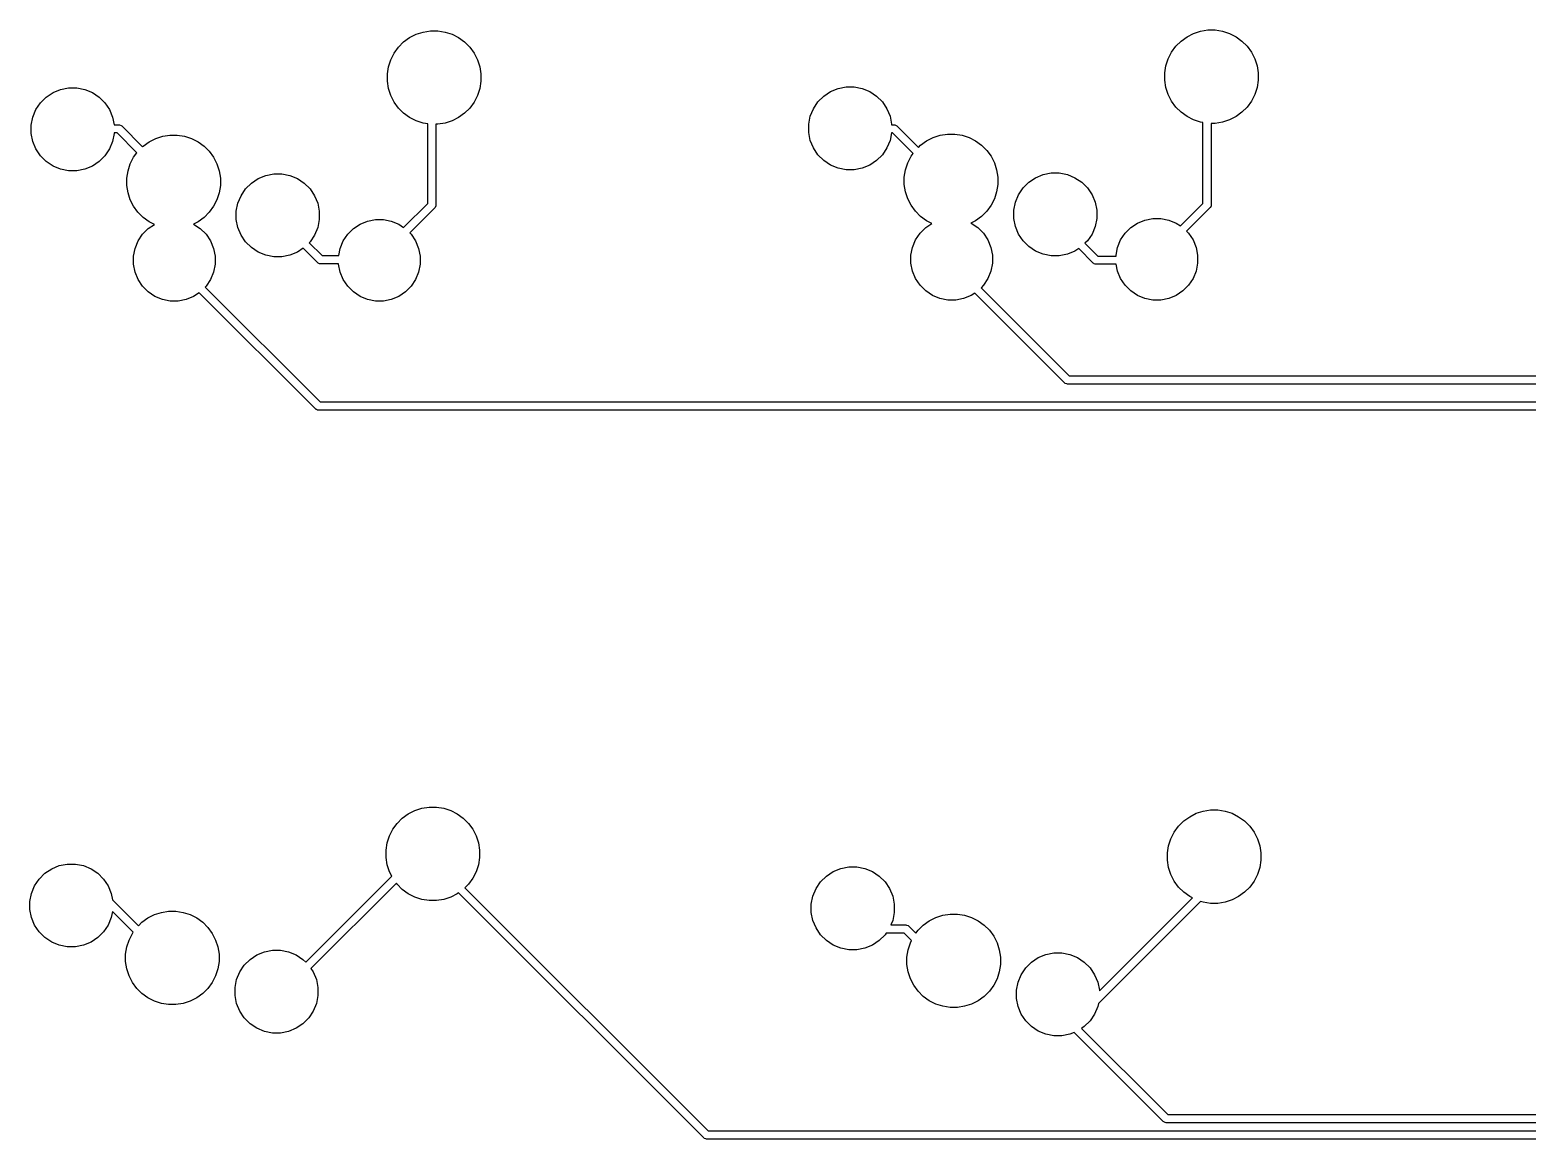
# Model space of a CAD drawing. Header units: millimetres. Extents: x 69 to 174, y -160 to -92.
# Drawn here: x 74.08 to 110.58, y -159.77 to -132.72 of the extents above; entities that cross this region are included whole.
import ezdxf

# ---------------------------------------------------------------- set-up
doc = ezdxf.new("R2010")
doc.units = ezdxf.units.MM
doc.layers.add('Front', color=13, linetype='CONTINUOUS', true_color=0xc83434)

msp = doc.modelspace()

# ---------------------------------------------------------------- linework, layer by layer
at = {"layer": 'Front', "linetype": 'CONTINUOUS'}
for p, q in [((83.338484, -132.905732), (83.498293, -132.824306)), ((83.498293, -132.824306), (83.668872, -132.768881)), ((83.668872, -132.768881), (83.846021, -132.740823)), ((83.846021, -132.740823), (84.025379, -132.740823)), ((84.025379, -132.740823), (84.202528, -132.768881)), ((84.202528, -132.768881), (84.373107, -132.824306)), ((84.373107, -132.824306), (84.532916, -132.905732)), ((102.292384, -132.882132), (102.452193, -132.800706)), ((102.452193, -132.800706), (102.622772, -132.745281)), ((102.622772, -132.745281), (102.799921, -132.717223)), ((102.799921, -132.717223), (102.979279, -132.717223)), ((102.979279, -132.717223), (103.156428, -132.745281)), ((103.156428, -132.745281), (103.327007, -132.800706)), ((103.327007, -132.800706), (103.486816, -132.882132)), ((82.961132, -133.283084), (83.066556, -133.137981)), ((83.066556, -133.137981), (83.193381, -133.011156)), ((83.193381, -133.011156), (83.338484, -132.905732)), ((84.532916, -132.905732), (84.678019, -133.011156)), ((84.678019, -133.011156), (84.804844, -133.137981)), ((84.804844, -133.137981), (84.910268, -133.283084)), ((101.915032, -133.259484), (102.020456, -133.114381)), ((102.020456, -133.114381), (102.147281, -132.987556)), ((102.147281, -132.987556), (102.292384, -132.882132)), ((103.486816, -132.882132), (103.631919, -132.987556)), ((103.631919, -132.987556), (103.758744, -133.114381)), ((103.758744, -133.114381), (103.864168, -133.259484)), ((82.824281, -133.613472), (82.879706, -133.442893)), ((82.879706, -133.442893), (82.961132, -133.283084)), ((84.910268, -133.283084), (84.991694, -133.442893)), ((84.991694, -133.442893), (85.047119, -133.613472)), ((101.778181, -133.589872), (101.833606, -133.419293)), ((101.833606, -133.419293), (101.915032, -133.259484)), ((103.864168, -133.259484), (103.945594, -133.419293)), ((103.945594, -133.419293), (104.001019, -133.589872)), ((82.796223, -133.790621), (82.824281, -133.613472)), ((82.796223, -133.969979), (82.796223, -133.790621)), ((85.047119, -133.613472), (85.075177, -133.790621)), ((85.075177, -133.790621), (85.075177, -133.969979)), ((101.750123, -133.767021), (101.778181, -133.589872)), ((101.750123, -133.946379), (101.750123, -133.767021)), ((101.778181, -134.123528), (101.750123, -133.946379)), ((104.001019, -133.589872), (104.029077, -133.767021)), ((104.029077, -133.946379), (104.001019, -134.123528)), ((104.029077, -133.767021), (104.029077, -133.946379)), ((74.481156, -134.354921), (74.646761, -134.244268)), ((74.646761, -134.244268), (74.830771, -134.168049)), ((74.830771, -134.168049), (75.026115, -134.129192)), ((75.026115, -134.129192), (75.225285, -134.129192)), ((75.225285, -134.129192), (75.420629, -134.168049)), ((75.420629, -134.168049), (75.604639, -134.244268)), ((75.604639, -134.244268), (75.770244, -134.354921)), ((82.824281, -134.147128), (82.796223, -133.969979)), ((82.879706, -134.317707), (82.824281, -134.147128)), ((85.047119, -134.147128), (84.991694, -134.317707)), ((85.075177, -133.969979), (85.047119, -134.147128)), ((93.435056, -134.331321), (93.600661, -134.220668)), ((93.600661, -134.220668), (93.784671, -134.144449)), ((93.784671, -134.144449), (93.980015, -134.105592)), ((93.980015, -134.105592), (94.179185, -134.105592)), ((94.179185, -134.105592), (94.374529, -134.144449)), ((94.374529, -134.144449), (94.558539, -134.220668)), ((94.558539, -134.220668), (94.724144, -134.331321)), ((101.833606, -134.294107), (101.778181, -134.123528)), ((101.915032, -134.453916), (101.833606, -134.294107)), ((103.945594, -134.294107), (103.864168, -134.453916)), ((104.001019, -134.123528), (103.945594, -134.294107)), ((74.153449, -134.845371), (74.229668, -134.661361)), ((74.229668, -134.661361), (74.340321, -134.495756)), ((74.340321, -134.495756), (74.481156, -134.354921)), ((75.770244, -134.354921), (75.911079, -134.495756)), ((75.911079, -134.495756), (76.021732, -134.661361)), ((76.021732, -134.661361), (76.097951, -134.845371)), ((82.961132, -134.477516), (82.879706, -134.317707)), ((83.066556, -134.622619), (82.961132, -134.477516)), ((83.193381, -134.749444), (83.066556, -134.622619)), ((84.804844, -134.622619), (84.678019, -134.749444)), ((84.910268, -134.477516), (84.804844, -134.622619)), ((84.991694, -134.317707), (84.910268, -134.477516)), ((93.107349, -134.821771), (93.183568, -134.637761)), ((93.183568, -134.637761), (93.294221, -134.472156)), ((93.294221, -134.472156), (93.435056, -134.331321)), ((94.724144, -134.331321), (94.864979, -134.472156)), ((94.864979, -134.472156), (94.975632, -134.637761)), ((94.975632, -134.637761), (95.051851, -134.821771)), ((102.020456, -134.599019), (101.915032, -134.453916)), ((102.147281, -134.725844), (102.020456, -134.599019)), ((103.758744, -134.599019), (103.631919, -134.725844)), ((103.864168, -134.453916), (103.758744, -134.599019)), ((74.114592, -135.040715), (74.153449, -134.845371)), ((74.114592, -135.239885), (74.114592, -135.040715)), ((76.097951, -134.845371), (76.134337, -135.028291)), ((76.134337, -135.028291), (76.249492, -135.028291)), ((76.249492, -135.028291), (76.269001, -135.030212)), ((76.269001, -135.030212), (76.305049, -135.045144)), ((76.305049, -135.045144), (76.320203, -135.05758)), ((83.338484, -134.854868), (83.193381, -134.749444)), ((83.498293, -134.936294), (83.338484, -134.854868)), ((83.668872, -134.991719), (83.498293, -134.936294)), ((83.779492, -135.009239), (83.668872, -134.991719)), ((83.779492, -136.947669), (83.779492, -135.009239)), ((84.025379, -135.019777), (83.979492, -135.019777)), ((83.979492, -135.019777), (83.979492, -136.989091)), ((84.202528, -134.991719), (84.025379, -135.019777)), ((84.373107, -134.936294), (84.202528, -134.991719)), ((84.532916, -134.854868), (84.373107, -134.936294)), ((84.678019, -134.749444), (84.532916, -134.854868)), ((93.068492, -135.017115), (93.107349, -134.821771)), ((93.068492, -135.216285), (93.068492, -135.017115)), ((95.051851, -134.821771), (95.090708, -135.017115)), ((95.090708, -135.017115), (95.090708, -135.028291)), ((95.090708, -135.028291), (95.149492, -135.028291)), ((95.149492, -135.028291), (95.169001, -135.030212)), ((95.169001, -135.030212), (95.205049, -135.045144)), ((95.205049, -135.045144), (95.220203, -135.05758)), ((102.292384, -134.831268), (102.147281, -134.725844)), ((102.452193, -134.912694), (102.292384, -134.831268)), ((102.622772, -134.968119), (102.452193, -134.912694)), ((102.679492, -134.977102), (102.622772, -134.968119)), ((102.679492, -136.947669), (102.679492, -134.977102)), ((102.979279, -134.996177), (102.879492, -134.996177)), ((102.879492, -134.996177), (102.879492, -136.989091)), ((103.156428, -134.968119), (102.979279, -134.996177)), ((103.327007, -134.912694), (103.156428, -134.968119)), ((103.486816, -134.831268), (103.327007, -134.912694)), ((103.631919, -134.725844), (103.486816, -134.831268)), ((74.153449, -135.435229), (74.114592, -135.239885)), ((76.136808, -135.239885), (76.097951, -135.435229)), ((76.20807, -135.228291), (76.136808, -135.228291)), ((76.136808, -135.228291), (76.136808, -135.239885)), ((76.691814, -135.712034), (76.20807, -135.228291)), ((76.320203, -135.05758), (76.828579, -135.565957)), ((76.988484, -135.445732), (77.148293, -135.364306)), ((77.148293, -135.364306), (77.318872, -135.308881)), ((77.318872, -135.308881), (77.496021, -135.280823)), ((77.496021, -135.280823), (77.675379, -135.280823)), ((77.675379, -135.280823), (77.852528, -135.308881)), ((77.852528, -135.308881), (78.023107, -135.364306)), ((78.023107, -135.364306), (78.182916, -135.445732)), ((93.107349, -135.411629), (93.068492, -135.216285)), ((93.183568, -135.595639), (93.107349, -135.411629)), ((95.051851, -135.411629), (94.975632, -135.595639)), ((95.08832, -135.228291), (95.051851, -135.411629)), ((95.10807, -135.228291), (95.08832, -135.228291)), ((95.613101, -135.733322), (95.10807, -135.228291)), ((95.220203, -135.05758), (95.743729, -135.581107)), ((95.942384, -135.422132), (96.102193, -135.340706)), ((96.102193, -135.340706), (96.272772, -135.285281)), ((96.272772, -135.285281), (96.449921, -135.257223)), ((96.449921, -135.257223), (96.629279, -135.257223)), ((96.629279, -135.257223), (96.806428, -135.285281)), ((96.806428, -135.285281), (96.977007, -135.340706)), ((96.977007, -135.340706), (97.136816, -135.422132)), ((74.229668, -135.619239), (74.153449, -135.435229)), ((74.340321, -135.784844), (74.229668, -135.619239)), ((76.021732, -135.619239), (75.911079, -135.784844)), ((76.097951, -135.435229), (76.021732, -135.619239)), ((76.611132, -135.823084), (76.691814, -135.712034)), ((76.828579, -135.565957), (76.843381, -135.551156)), ((76.843381, -135.551156), (76.988484, -135.445732)), ((78.182916, -135.445732), (78.328019, -135.551156)), ((78.328019, -135.551156), (78.454844, -135.677981)), ((78.454844, -135.677981), (78.560268, -135.823084)), ((93.294221, -135.761244), (93.183568, -135.595639)), ((93.435056, -135.902079), (93.294221, -135.761244)), ((94.864979, -135.761244), (94.724144, -135.902079)), ((94.975632, -135.595639), (94.864979, -135.761244)), ((95.565032, -135.799484), (95.613101, -135.733322)), ((95.743729, -135.581107), (95.797281, -135.527556)), ((95.797281, -135.527556), (95.942384, -135.422132)), ((97.136816, -135.422132), (97.281919, -135.527556)), ((97.281919, -135.527556), (97.408744, -135.654381)), ((97.408744, -135.654381), (97.514168, -135.799484)), ((74.481156, -135.925679), (74.340321, -135.784844)), ((74.646761, -136.036332), (74.481156, -135.925679)), ((74.830771, -136.112551), (74.646761, -136.036332)), ((75.026115, -136.151408), (74.830771, -136.112551)), ((75.420629, -136.112551), (75.225285, -136.151408)), ((75.604639, -136.036332), (75.420629, -136.112551)), ((75.770244, -135.925679), (75.604639, -136.036332)), ((75.911079, -135.784844), (75.770244, -135.925679)), ((76.474281, -136.153472), (76.529706, -135.982893)), ((76.529706, -135.982893), (76.611132, -135.823084)), ((78.560268, -135.823084), (78.641694, -135.982893)), ((78.641694, -135.982893), (78.697119, -136.153472)), ((93.600661, -136.012732), (93.435056, -135.902079)), ((93.784671, -136.088951), (93.600661, -136.012732)), ((93.980015, -136.127808), (93.784671, -136.088951)), ((94.179185, -136.127808), (93.980015, -136.127808)), ((94.374529, -136.088951), (94.179185, -136.127808)), ((94.558539, -136.012732), (94.374529, -136.088951)), ((94.724144, -135.902079), (94.558539, -136.012732)), ((95.400123, -136.307021), (95.428181, -136.129872)), ((95.428181, -136.129872), (95.483606, -135.959293)), ((95.483606, -135.959293), (95.565032, -135.799484)), ((97.514168, -135.799484), (97.595594, -135.959293)), ((97.595594, -135.959293), (97.651019, -136.129872)), ((97.651019, -136.129872), (97.679077, -136.307021)), ((75.225285, -136.151408), (75.026115, -136.151408)), ((76.446223, -136.330621), (76.474281, -136.153472)), ((76.446223, -136.509979), (76.446223, -136.330621)), ((78.697119, -136.153472), (78.725177, -136.330621)), ((78.725177, -136.330621), (78.725177, -136.509979)), ((79.340321, -136.595756), (79.481156, -136.454921)), ((79.481156, -136.454921), (79.646761, -136.344268)), ((79.646761, -136.344268), (79.830771, -136.268049)), ((79.830771, -136.268049), (80.026115, -136.229192)), ((80.026115, -136.229192), (80.225285, -136.229192)), ((80.225285, -136.229192), (80.420629, -136.268049)), ((80.420629, -136.268049), (80.604639, -136.344268)), ((80.604639, -136.344268), (80.770244, -136.454921)), ((80.770244, -136.454921), (80.911079, -136.595756)), ((95.400123, -136.486379), (95.400123, -136.307021)), ((95.428181, -136.663528), (95.400123, -136.486379)), ((97.679077, -136.486379), (97.651019, -136.663528)), ((97.679077, -136.307021), (97.679077, -136.486379)), ((98.294221, -136.572156), (98.435056, -136.431321)), ((98.435056, -136.431321), (98.600661, -136.320668)), ((98.600661, -136.320668), (98.784671, -136.244449)), ((98.784671, -136.244449), (98.980015, -136.205592)), ((98.980015, -136.205592), (99.179185, -136.205592)), ((99.179185, -136.205592), (99.374529, -136.244449)), ((99.374529, -136.244449), (99.558539, -136.320668)), ((99.558539, -136.320668), (99.724144, -136.431321)), ((99.724144, -136.431321), (99.864979, -136.572156)), ((76.474281, -136.687128), (76.446223, -136.509979)), ((76.529706, -136.857707), (76.474281, -136.687128)), ((76.611132, -137.017516), (76.529706, -136.857707)), ((78.641694, -136.857707), (78.560268, -137.017516)), ((78.697119, -136.687128), (78.641694, -136.857707)), ((78.725177, -136.509979), (78.697119, -136.687128)), ((79.153449, -136.945371), (79.229668, -136.761361)), ((79.229668, -136.761361), (79.340321, -136.595756)), ((80.911079, -136.595756), (81.021732, -136.761361)), ((81.021732, -136.761361), (81.097951, -136.945371)), ((95.483606, -136.834107), (95.428181, -136.663528)), ((95.565032, -136.993916), (95.483606, -136.834107)), ((97.595594, -136.834107), (97.514168, -136.993916)), ((97.651019, -136.663528), (97.595594, -136.834107)), ((98.107349, -136.921771), (98.183568, -136.737761)), ((98.183568, -136.737761), (98.294221, -136.572156)), ((99.864979, -136.572156), (99.975632, -136.737761)), ((99.975632, -136.737761), (100.051851, -136.921771)), ((76.716556, -137.162619), (76.611132, -137.017516)), ((76.843381, -137.289444), (76.716556, -137.162619)), ((78.454844, -137.162619), (78.328019, -137.289444)), ((78.560268, -137.017516), (78.454844, -137.162619)), ((79.114592, -137.140715), (79.153449, -136.945371)), ((79.114592, -137.339885), (79.114592, -137.140715)), ((81.097951, -136.945371), (81.136808, -137.140715)), ((81.136808, -137.140715), (81.136808, -137.339885)), ((83.194018, -137.533142), (83.779492, -136.947669)), ((83.950203, -137.059802), (83.342504, -137.667501)), ((83.962639, -137.044648), (83.950203, -137.059802)), ((83.977571, -137.0086), (83.962639, -137.044648)), ((83.979492, -136.989091), (83.977571, -137.0086)), ((95.670456, -137.139019), (95.565032, -136.993916)), ((95.797281, -137.265844), (95.670456, -137.139019)), ((97.408744, -137.139019), (97.281919, -137.265844)), ((97.514168, -136.993916), (97.408744, -137.139019)), ((98.068492, -137.117115), (98.107349, -136.921771)), ((98.068492, -137.316285), (98.068492, -137.117115)), ((100.051851, -136.921771), (100.090708, -137.117115)), ((100.090708, -137.117115), (100.090708, -137.316285)), ((102.129755, -137.497405), (102.679492, -136.947669)), ((102.850203, -137.059802), (102.281254, -137.628751)), ((102.862639, -137.044648), (102.850203, -137.059802)), ((102.877571, -137.0086), (102.862639, -137.044648)), ((102.879492, -136.989091), (102.877571, -137.0086)), ((76.82919, -137.700207), (76.967807, -137.56159)), ((76.988484, -137.394868), (76.843381, -137.289444)), ((76.967807, -137.56159), (77.118318, -137.461021)), ((77.118318, -137.461021), (76.988484, -137.394868)), ((78.182916, -137.394868), (78.071312, -137.451732)), ((78.071312, -137.451732), (78.073597, -137.452679)), ((78.073597, -137.452679), (78.236593, -137.56159)), ((78.328019, -137.289444), (78.182916, -137.394868)), ((78.236593, -137.56159), (78.37521, -137.700207)), ((79.153449, -137.535229), (79.114592, -137.339885)), ((79.229668, -137.719239), (79.153449, -137.535229)), ((81.097951, -137.535229), (81.021732, -137.719239)), ((81.136808, -137.339885), (81.097951, -137.535229)), ((81.82919, -137.700207), (81.967807, -137.56159)), ((81.967807, -137.56159), (82.130803, -137.452679)), ((82.130803, -137.452679), (82.311915, -137.37766)), ((82.311915, -137.37766), (82.504183, -137.339415)), ((82.504183, -137.339415), (82.700217, -137.339415)), ((82.700217, -137.339415), (82.892485, -137.37766)), ((82.892485, -137.37766), (83.073597, -137.452679)), ((83.073597, -137.452679), (83.194018, -137.533142)), ((95.78309, -137.676607), (95.921707, -137.53799)), ((95.942384, -137.371268), (95.797281, -137.265844)), ((95.921707, -137.53799), (96.072218, -137.437421)), ((96.072218, -137.437421), (95.942384, -137.371268)), ((97.136816, -137.371268), (97.025212, -137.428132)), ((97.025212, -137.428132), (97.027497, -137.429079)), ((97.027497, -137.429079), (97.190493, -137.53799)), ((97.281919, -137.265844), (97.136816, -137.371268)), ((97.190493, -137.53799), (97.32911, -137.676607)), ((98.107349, -137.511629), (98.068492, -137.316285)), ((98.183568, -137.695639), (98.107349, -137.511629)), ((100.051851, -137.511629), (99.975632, -137.695639)), ((100.090708, -137.316285), (100.051851, -137.511629)), ((100.78309, -137.676607), (100.921707, -137.53799)), ((100.921707, -137.53799), (101.084703, -137.429079)), ((101.084703, -137.429079), (101.265815, -137.35406)), ((101.265815, -137.35406), (101.458083, -137.315815)), ((101.458083, -137.315815), (101.654117, -137.315815)), ((101.654117, -137.315815), (101.846385, -137.35406)), ((101.846385, -137.35406), (102.027497, -137.429079)), ((102.027497, -137.429079), (102.129755, -137.497405)), ((76.64526, -138.044315), (76.720279, -137.863203)), ((76.720279, -137.863203), (76.82919, -137.700207)), ((78.37521, -137.700207), (78.484121, -137.863203)), ((78.484121, -137.863203), (78.55914, -138.044315)), ((79.340321, -137.884844), (79.229668, -137.719239)), ((79.481156, -138.025679), (79.340321, -137.884844)), ((80.911079, -137.884844), (80.889273, -137.90665)), ((80.889273, -137.90665), (81.205214, -138.222591)), ((81.021732, -137.719239), (80.911079, -137.884844)), ((81.64526, -138.044315), (81.720279, -137.863203)), ((81.720279, -137.863203), (81.82919, -137.700207)), ((83.342504, -137.667501), (83.37521, -137.700207)), ((83.37521, -137.700207), (83.484121, -137.863203)), ((83.484121, -137.863203), (83.55914, -138.044315)), ((95.59916, -138.020715), (95.674179, -137.839603)), ((95.674179, -137.839603), (95.78309, -137.676607)), ((97.32911, -137.676607), (97.438021, -137.839603)), ((97.438021, -137.839603), (97.51304, -138.020715)), ((98.294221, -137.861244), (98.183568, -137.695639)), ((98.435056, -138.002079), (98.294221, -137.861244)), ((99.864979, -137.861244), (99.804423, -137.9218)), ((99.804423, -137.9218), (100.116914, -138.234291)), ((99.975632, -137.695639), (99.864979, -137.861244)), ((100.59916, -138.020715), (100.674179, -137.839603)), ((100.674179, -137.839603), (100.78309, -137.676607)), ((102.281254, -137.628751), (102.32911, -137.676607)), ((102.32911, -137.676607), (102.438021, -137.839603)), ((102.438021, -137.839603), (102.51304, -138.020715)), ((76.607015, -138.236583), (76.64526, -138.044315)), ((76.607015, -138.432617), (76.607015, -138.236583)), ((78.55914, -138.044315), (78.597385, -138.236583)), ((78.597385, -138.236583), (78.597385, -138.432617)), ((79.646761, -138.136332), (79.481156, -138.025679)), ((79.830771, -138.212551), (79.646761, -138.136332)), ((80.026115, -138.251408), (79.830771, -138.212551)), ((80.225285, -138.251408), (80.026115, -138.251408)), ((80.420629, -138.212551), (80.225285, -138.251408)), ((80.604639, -138.136332), (80.420629, -138.212551)), ((80.743396, -138.043617), (80.604639, -138.136332)), ((81.093081, -138.393302), (80.743396, -138.043617)), ((81.205214, -138.222591), (81.609798, -138.222591)), ((81.609798, -138.222591), (81.64526, -138.044315)), ((83.55914, -138.044315), (83.597385, -138.236583)), ((83.597385, -138.236583), (83.597385, -138.432617)), ((95.560915, -138.212983), (95.59916, -138.020715)), ((95.560915, -138.409017), (95.560915, -138.212983)), ((97.51304, -138.020715), (97.551285, -138.212983)), ((97.551285, -138.212983), (97.551285, -138.409017)), ((98.600661, -138.112732), (98.435056, -138.002079)), ((98.784671, -138.188951), (98.600661, -138.112732)), ((98.980015, -138.227808), (98.784671, -138.188951)), ((99.179185, -138.227808), (98.980015, -138.227808)), ((99.374529, -138.188951), (99.179185, -138.227808)), ((99.558539, -138.112732), (99.374529, -138.188951)), ((99.650838, -138.051059), (99.558539, -138.112732)), ((100.004781, -138.405002), (99.650838, -138.051059)), ((100.116914, -138.234291), (100.560915, -138.234291)), ((100.560915, -138.212983), (100.59916, -138.020715)), ((100.560915, -138.234291), (100.560915, -138.212983)), ((102.51304, -138.020715), (102.551285, -138.212983)), ((102.551285, -138.212983), (102.551285, -138.409017)), ((76.64526, -138.624885), (76.607015, -138.432617)), ((76.720279, -138.805997), (76.64526, -138.624885)), ((78.55914, -138.624885), (78.484121, -138.805997)), ((78.597385, -138.432617), (78.55914, -138.624885)), ((81.108235, -138.405738), (81.093081, -138.393302)), ((81.144283, -138.42067), (81.108235, -138.405738)), ((81.163792, -138.422591), (81.144283, -138.42067)), ((81.607015, -138.422591), (81.163792, -138.422591)), ((81.607015, -138.432617), (81.607015, -138.422591)), ((81.64526, -138.624885), (81.607015, -138.432617)), ((81.720279, -138.805997), (81.64526, -138.624885)), ((83.55914, -138.624885), (83.484121, -138.805997)), ((83.597385, -138.432617), (83.55914, -138.624885)), ((95.59916, -138.601285), (95.560915, -138.409017)), ((95.674179, -138.782397), (95.59916, -138.601285)), ((97.51304, -138.601285), (97.438021, -138.782397)), ((97.551285, -138.409017), (97.51304, -138.601285)), ((100.019934, -138.417438), (100.004781, -138.405002)), ((100.030492, -138.421811), (100.019934, -138.417438)), ((100.055983, -138.43237), (100.030492, -138.421811)), ((100.075492, -138.434291), (100.055983, -138.43237)), ((100.565942, -138.434291), (100.075492, -138.434291)), ((100.59916, -138.601285), (100.565942, -138.434291)), ((100.674179, -138.782397), (100.59916, -138.601285)), ((102.51304, -138.601285), (102.438021, -138.782397)), ((102.551285, -138.409017), (102.51304, -138.601285)), ((76.82919, -138.968993), (76.720279, -138.805997)), ((76.967807, -139.10761), (76.82919, -138.968993)), ((78.37521, -138.968993), (78.354513, -138.98969)), ((78.354513, -138.98969), (81.154823, -141.79)), ((78.484121, -138.805997), (78.37521, -138.968993)), ((81.82919, -138.968993), (81.720279, -138.805997)), ((81.967807, -139.10761), (81.82919, -138.968993)), ((83.37521, -138.968993), (83.236593, -139.10761)), ((83.484121, -138.805997), (83.37521, -138.968993)), ((95.78309, -138.945393), (95.674179, -138.782397)), ((95.921707, -139.08401), (95.78309, -138.945393)), ((97.32911, -138.945393), (97.269662, -139.00484)), ((97.269662, -139.00484), (99.419822, -141.155)), ((97.438021, -138.782397), (97.32911, -138.945393)), ((100.78309, -138.945393), (100.674179, -138.782397)), ((100.921707, -139.08401), (100.78309, -138.945393)), ((102.32911, -138.945393), (102.190493, -139.08401)), ((102.438021, -138.782397), (102.32911, -138.945393)), ((77.130803, -139.216521), (76.967807, -139.10761)), ((77.311915, -139.29154), (77.130803, -139.216521)), ((77.504183, -139.329785), (77.311915, -139.29154)), ((77.700217, -139.329785), (77.504183, -139.329785)), ((77.892485, -139.29154), (77.700217, -139.329785)), ((78.073597, -139.216521), (77.892485, -139.29154)), ((78.208416, -139.126437), (78.073597, -139.216521)), ((81.04269, -141.960711), (78.208416, -139.126437)), ((82.130803, -139.216521), (81.967807, -139.10761)), ((82.311915, -139.29154), (82.130803, -139.216521)), ((82.504183, -139.329785), (82.311915, -139.29154)), ((82.700217, -139.329785), (82.504183, -139.329785)), ((82.892485, -139.29154), (82.700217, -139.329785)), ((83.073597, -139.216521), (82.892485, -139.29154)), ((83.236593, -139.10761), (83.073597, -139.216521)), ((96.084703, -139.192921), (95.921707, -139.08401)), ((96.265815, -139.26794), (96.084703, -139.192921)), ((96.458083, -139.306185), (96.265815, -139.26794)), ((96.654117, -139.306185), (96.458083, -139.306185)), ((96.846385, -139.26794), (96.654117, -139.306185)), ((97.027497, -139.192921), (96.846385, -139.26794)), ((97.115858, -139.133879), (97.027497, -139.192921)), ((99.307691, -141.325711), (97.115858, -139.133879)), ((101.084703, -139.192921), (100.921707, -139.08401)), ((101.265815, -139.26794), (101.084703, -139.192921)), ((101.458083, -139.306185), (101.265815, -139.26794)), ((101.654117, -139.306185), (101.458083, -139.306185)), ((101.846385, -139.26794), (101.654117, -139.306185)), ((102.027497, -139.192921), (101.846385, -139.26794)), ((102.190493, -139.08401), (102.027497, -139.192921)), ((99.419822, -141.155), (139.53, -141.155)), ((99.322844, -141.338148), (99.307691, -141.325711)), ((99.358892, -141.353079), (99.322844, -141.338148)), ((99.378401, -141.355), (99.358892, -141.353079)), ((139.488578, -141.355), (99.378401, -141.355)), ((81.057843, -141.973147), (81.04269, -141.960711)), ((81.068401, -141.97752), (81.057843, -141.973147)), ((81.093892, -141.988079), (81.068401, -141.97752)), ((81.154823, -141.79), (139.53, -141.79)), ((81.113401, -141.99), (81.093892, -141.988079)), ((139.488578, -141.99), (81.113401, -141.99)), ((83.306784, -151.837432), (83.466593, -151.756006)), ((83.466593, -151.756006), (83.637172, -151.700581)), ((83.637172, -151.700581), (83.814321, -151.672523)), ((83.814321, -151.672523), (83.993679, -151.672523)), ((83.993679, -151.672523), (84.170828, -151.700581)), ((84.170828, -151.700581), (84.341407, -151.756006)), ((84.341407, -151.756006), (84.501216, -151.837432)), ((102.356784, -151.906432), (102.516593, -151.825006)), ((102.516593, -151.825006), (102.687172, -151.769581)), ((102.687172, -151.769581), (102.864321, -151.741523)), ((102.864321, -151.741523), (103.043679, -151.741523)), ((103.043679, -151.741523), (103.220828, -151.769581)), ((103.220828, -151.769581), (103.391407, -151.825006)), ((103.391407, -151.825006), (103.551216, -151.906432)), ((82.929432, -152.214784), (83.034856, -152.069681)), ((83.034856, -152.069681), (83.161681, -151.942856)), ((83.161681, -151.942856), (83.306784, -151.837432)), ((84.501216, -151.837432), (84.646319, -151.942856)), ((84.646319, -151.942856), (84.773144, -152.069681)), ((84.773144, -152.069681), (84.878568, -152.214784)), ((101.979432, -152.283784), (102.084856, -152.138681)), ((102.084856, -152.138681), (102.211681, -152.011856)), ((102.211681, -152.011856), (102.356784, -151.906432)), ((103.551216, -151.906432), (103.696319, -152.011856)), ((103.696319, -152.011856), (103.823144, -152.138681)), ((103.823144, -152.138681), (103.928568, -152.283784)), ((82.764523, -152.722321), (82.792581, -152.545172)), ((82.792581, -152.545172), (82.848006, -152.374593)), ((82.848006, -152.374593), (82.929432, -152.214784)), ((84.878568, -152.214784), (84.959994, -152.374593)), ((84.959994, -152.374593), (85.015419, -152.545172)), ((85.015419, -152.545172), (85.043477, -152.722321)), ((101.842581, -152.614172), (101.898006, -152.443593)), ((101.898006, -152.443593), (101.979432, -152.283784)), ((103.928568, -152.283784), (104.009994, -152.443593)), ((104.009994, -152.443593), (104.065419, -152.614172)), ((82.764523, -152.901679), (82.764523, -152.722321)), ((82.792581, -153.078828), (82.764523, -152.901679)), ((85.043477, -152.901679), (85.015419, -153.078828)), ((85.043477, -152.722321), (85.043477, -152.901679)), ((101.814523, -152.791321), (101.842581, -152.614172)), ((101.814523, -152.970679), (101.814523, -152.791321)), ((104.065419, -152.614172), (104.093477, -152.791321)), ((104.093477, -152.791321), (104.093477, -152.970679)), ((74.308621, -153.427456), (74.449456, -153.286621)), ((74.449456, -153.286621), (74.615061, -153.175968)), ((74.615061, -153.175968), (74.799071, -153.099749)), ((74.799071, -153.099749), (74.994415, -153.060892)), ((74.994415, -153.060892), (75.193585, -153.060892)), ((75.193585, -153.060892), (75.388929, -153.099749)), ((75.388929, -153.099749), (75.572939, -153.175968)), ((75.572939, -153.175968), (75.738544, -153.286621)), ((75.738544, -153.286621), (75.879379, -153.427456)), ((82.848006, -153.249407), (82.792581, -153.078828)), ((82.903581, -153.35848), (82.848006, -153.249407)), ((84.959994, -153.249407), (84.878568, -153.409216)), ((85.015419, -153.078828), (84.959994, -153.249407)), ((93.499456, -153.355621), (93.665061, -153.244968)), ((93.665061, -153.244968), (93.849071, -153.168749)), ((93.849071, -153.168749), (94.044415, -153.129892)), ((94.044415, -153.129892), (94.243585, -153.129892)), ((94.243585, -153.129892), (94.438929, -153.168749)), ((94.438929, -153.168749), (94.622939, -153.244968)), ((94.622939, -153.244968), (94.788544, -153.355621)), ((101.842581, -153.147828), (101.814523, -152.970679)), ((101.898006, -153.318407), (101.842581, -153.147828)), ((104.065419, -153.147828), (104.009994, -153.318407)), ((104.093477, -152.970679), (104.065419, -153.147828)), ((74.121749, -153.777071), (74.197968, -153.593061)), ((74.197968, -153.593061), (74.308621, -153.427456)), ((75.879379, -153.427456), (75.990032, -153.593061)), ((75.990032, -153.593061), (76.066251, -153.777071)), ((80.806992, -155.455069), (82.903581, -153.35848)), ((83.016226, -153.528677), (80.934681, -155.610223)), ((83.034856, -153.554319), (83.016226, -153.528677)), ((83.161681, -153.681144), (83.034856, -153.554319)), ((84.773144, -153.554319), (84.689292, -153.63817)), ((84.689292, -153.63817), (90.621122, -159.57)), ((84.878568, -153.409216), (84.773144, -153.554319)), ((93.171749, -153.846071), (93.247968, -153.662061)), ((93.247968, -153.662061), (93.358621, -153.496456)), ((93.358621, -153.496456), (93.499456, -153.355621)), ((94.788544, -153.355621), (94.929379, -153.496456)), ((94.929379, -153.496456), (95.040032, -153.662061)), ((95.040032, -153.662061), (95.116251, -153.846071)), ((101.979432, -153.478216), (101.898006, -153.318407)), ((102.084856, -153.623319), (101.979432, -153.478216)), ((102.211681, -153.750144), (102.084856, -153.623319)), ((103.823144, -153.623319), (103.696319, -153.750144)), ((103.928568, -153.478216), (103.823144, -153.623319)), ((104.009994, -153.318407), (103.928568, -153.478216)), ((74.082892, -153.972415), (74.121749, -153.777071)), ((74.082892, -154.171585), (74.082892, -153.972415)), ((76.066251, -153.777071), (76.098048, -153.936925)), ((76.098048, -153.936925), (76.727829, -154.566707)), ((83.306784, -153.786568), (83.161681, -153.681144)), ((83.466593, -153.867994), (83.306784, -153.786568)), ((83.637172, -153.923419), (83.466593, -153.867994)), ((83.814321, -153.951477), (83.637172, -153.923419)), ((83.993679, -153.951477), (83.814321, -153.951477)), ((84.170828, -153.923419), (83.993679, -153.951477)), ((84.341407, -153.867994), (84.170828, -153.923419)), ((84.501216, -153.786568), (84.341407, -153.867994)), ((84.532278, -153.763999), (84.501216, -153.786568)), ((90.508991, -159.740711), (84.532278, -153.763999)), ((93.132892, -154.041415), (93.171749, -153.846071)), ((95.116251, -153.846071), (95.155108, -154.041415)), ((102.623253, -153.97165), (100.130472, -156.464432)), ((100.155108, -156.156953), (102.422837, -153.889223)), ((102.356784, -153.855568), (102.211681, -153.750144)), ((102.422837, -153.889223), (102.356784, -153.855568)), ((102.687172, -153.992419), (102.623253, -153.97165)), ((102.864321, -154.020477), (102.687172, -153.992419)), ((103.043679, -154.020477), (102.864321, -154.020477)), ((103.220828, -153.992419), (103.043679, -154.020477)), ((103.391407, -153.936994), (103.220828, -153.992419)), ((103.551216, -153.855568), (103.391407, -153.936994)), ((103.696319, -153.750144), (103.551216, -153.855568)), ((74.121749, -154.366929), (74.082892, -154.171585)), ((74.197968, -154.550939), (74.121749, -154.366929)), ((76.066251, -154.366929), (75.990032, -154.550939)), ((76.095942, -154.217663), (76.066251, -154.366929)), ((76.602, -154.723721), (76.095942, -154.217663)), ((76.811681, -154.482856), (76.956784, -154.377432)), ((76.956784, -154.377432), (77.116593, -154.296006)), ((77.116593, -154.296006), (77.287172, -154.240581)), ((77.287172, -154.240581), (77.464321, -154.212523)), ((77.464321, -154.212523), (77.643679, -154.212523)), ((77.643679, -154.212523), (77.820828, -154.240581)), ((77.820828, -154.240581), (77.991407, -154.296006)), ((77.991407, -154.296006), (78.151216, -154.377432)), ((78.151216, -154.377432), (78.296319, -154.482856)), ((93.132892, -154.240585), (93.132892, -154.041415)), ((93.171749, -154.435929), (93.132892, -154.240585)), ((95.155108, -154.240585), (95.116251, -154.435929)), ((95.155108, -154.041415), (95.155108, -154.240585)), ((96.006784, -154.446432), (96.166593, -154.365006)), ((96.166593, -154.365006), (96.337172, -154.309581)), ((96.337172, -154.309581), (96.514321, -154.281523)), ((96.514321, -154.281523), (96.693679, -154.281523)), ((96.693679, -154.281523), (96.870828, -154.309581)), ((96.870828, -154.309581), (97.041407, -154.365006)), ((97.041407, -154.365006), (97.201216, -154.446432)), ((74.308621, -154.716544), (74.197968, -154.550939)), ((74.449456, -154.857379), (74.308621, -154.716544)), ((75.879379, -154.716544), (75.738544, -154.857379)), ((75.990032, -154.550939), (75.879379, -154.716544)), ((76.498006, -154.914593), (76.579432, -154.754784)), ((76.579432, -154.754784), (76.602, -154.723721)), ((76.727829, -154.566707), (76.811681, -154.482856)), ((78.296319, -154.482856), (78.423144, -154.609681)), ((78.423144, -154.609681), (78.528568, -154.754784)), ((78.528568, -154.754784), (78.609994, -154.914593)), ((93.247968, -154.619939), (93.171749, -154.435929)), ((93.358621, -154.785544), (93.247968, -154.619939)), ((94.955206, -154.746891), (94.929379, -154.785544)), ((95.39517, -154.746891), (94.955206, -154.746891)), ((95.116251, -154.435929), (95.070289, -154.546891)), ((95.070289, -154.546891), (95.436592, -154.546891)), ((95.576314, -154.928034), (95.39517, -154.746891)), ((95.436592, -154.546891), (95.456101, -154.548812)), ((95.456101, -154.548812), (95.492149, -154.563744)), ((95.492149, -154.563744), (95.507303, -154.57618)), ((95.507303, -154.57618), (95.682232, -154.75111)), ((95.682232, -154.75111), (95.734856, -154.678681)), ((95.734856, -154.678681), (95.861681, -154.551856)), ((95.861681, -154.551856), (96.006784, -154.446432)), ((97.201216, -154.446432), (97.346319, -154.551856)), ((97.346319, -154.551856), (97.473144, -154.678681)), ((97.473144, -154.678681), (97.578568, -154.823784)), ((74.615061, -154.968032), (74.449456, -154.857379)), ((74.799071, -155.044251), (74.615061, -154.968032)), ((74.994415, -155.083108), (74.799071, -155.044251)), ((75.193585, -155.083108), (74.994415, -155.083108)), ((75.388929, -155.044251), (75.193585, -155.083108)), ((75.572939, -154.968032), (75.388929, -155.044251)), ((75.738544, -154.857379), (75.572939, -154.968032)), ((76.414523, -155.262321), (76.442581, -155.085172)), ((76.442581, -155.085172), (76.498006, -154.914593)), ((78.609994, -154.914593), (78.665419, -155.085172)), ((78.665419, -155.085172), (78.693477, -155.262321)), ((93.499456, -154.926379), (93.358621, -154.785544)), ((93.665061, -155.037032), (93.499456, -154.926379)), ((93.849071, -155.113251), (93.665061, -155.037032)), ((94.044415, -155.152108), (93.849071, -155.113251)), ((94.438929, -155.113251), (94.243585, -155.152108)), ((94.622939, -155.037032), (94.438929, -155.113251)), ((94.788544, -154.926379), (94.622939, -155.037032)), ((94.929379, -154.785544), (94.788544, -154.926379)), ((95.492581, -155.154172), (95.548006, -154.983593)), ((95.548006, -154.983593), (95.576314, -154.928034)), ((97.578568, -154.823784), (97.659994, -154.983593)), ((97.659994, -154.983593), (97.715419, -155.154172)), ((76.414523, -155.441679), (76.414523, -155.262321)), ((76.442581, -155.618828), (76.414523, -155.441679)), ((78.693477, -155.441679), (78.665419, -155.618828)), ((78.693477, -155.262321), (78.693477, -155.441679)), ((79.308621, -155.527456), (79.449456, -155.386621)), ((79.449456, -155.386621), (79.615061, -155.275968)), ((79.615061, -155.275968), (79.799071, -155.199749)), ((79.799071, -155.199749), (79.994415, -155.160892)), ((79.994415, -155.160892), (80.193585, -155.160892)), ((80.193585, -155.160892), (80.388929, -155.199749)), ((80.388929, -155.199749), (80.572939, -155.275968)), ((80.572939, -155.275968), (80.738544, -155.386621)), ((80.738544, -155.386621), (80.806992, -155.455069)), ((94.243585, -155.152108), (94.044415, -155.152108)), ((95.464523, -155.331321), (95.492581, -155.154172)), ((95.464523, -155.510679), (95.464523, -155.331321)), ((97.715419, -155.154172), (97.743477, -155.331321)), ((97.743477, -155.331321), (97.743477, -155.510679)), ((98.358621, -155.596456), (98.499456, -155.455621)), ((98.499456, -155.455621), (98.665061, -155.344968)), ((98.665061, -155.344968), (98.849071, -155.268749)), ((98.849071, -155.268749), (99.044415, -155.229892)), ((99.044415, -155.229892), (99.243585, -155.229892)), ((99.243585, -155.229892), (99.438929, -155.268749)), ((99.438929, -155.268749), (99.622939, -155.344968)), ((99.622939, -155.344968), (99.788544, -155.455621)), ((99.788544, -155.455621), (99.929379, -155.596456)), ((76.498006, -155.789407), (76.442581, -155.618828)), ((76.579432, -155.949216), (76.498006, -155.789407)), ((78.609994, -155.789407), (78.528568, -155.949216)), ((78.665419, -155.618828), (78.609994, -155.789407)), ((79.121749, -155.877071), (79.197968, -155.693061)), ((79.197968, -155.693061), (79.308621, -155.527456)), ((80.934681, -155.610223), (80.990032, -155.693061)), ((80.990032, -155.693061), (81.066251, -155.877071)), ((95.492581, -155.687828), (95.464523, -155.510679)), ((95.548006, -155.858407), (95.492581, -155.687828)), ((97.715419, -155.687828), (97.659994, -155.858407)), ((97.743477, -155.510679), (97.715419, -155.687828)), ((98.171749, -155.946071), (98.247968, -155.762061)), ((98.247968, -155.762061), (98.358621, -155.596456)), ((99.929379, -155.596456), (100.040032, -155.762061)), ((100.040032, -155.762061), (100.116251, -155.946071)), ((76.684856, -156.094319), (76.579432, -155.949216)), ((76.811681, -156.221144), (76.684856, -156.094319)), ((78.423144, -156.094319), (78.296319, -156.221144)), ((78.528568, -155.949216), (78.423144, -156.094319)), ((79.082892, -156.072415), (79.121749, -155.877071)), ((79.082892, -156.271585), (79.082892, -156.072415)), ((81.066251, -155.877071), (81.105108, -156.072415)), ((81.105108, -156.072415), (81.105108, -156.271585)), ((95.629432, -156.018216), (95.548006, -155.858407)), ((95.734856, -156.163319), (95.629432, -156.018216)), ((95.861681, -156.290144), (95.734856, -156.163319)), ((97.473144, -156.163319), (97.346319, -156.290144)), ((97.578568, -156.018216), (97.473144, -156.163319)), ((97.659994, -155.858407), (97.578568, -156.018216)), ((98.132892, -156.141415), (98.171749, -155.946071)), ((98.132892, -156.340585), (98.132892, -156.141415)), ((100.116251, -155.946071), (100.155108, -156.141415)), ((100.155108, -156.141415), (100.155108, -156.156953)), ((76.956784, -156.326568), (76.811681, -156.221144)), ((77.116593, -156.407994), (76.956784, -156.326568)), ((77.287172, -156.463419), (77.116593, -156.407994)), ((77.464321, -156.491477), (77.287172, -156.463419)), ((77.643679, -156.491477), (77.464321, -156.491477)), ((77.820828, -156.463419), (77.643679, -156.491477)), ((77.991407, -156.407994), (77.820828, -156.463419)), ((78.151216, -156.326568), (77.991407, -156.407994)), ((78.296319, -156.221144), (78.151216, -156.326568)), ((79.121749, -156.466929), (79.082892, -156.271585)), ((79.197968, -156.650939), (79.121749, -156.466929)), ((81.066251, -156.466929), (80.990032, -156.650939)), ((81.105108, -156.271585), (81.066251, -156.466929)), ((96.006784, -156.395568), (95.861681, -156.290144)), ((96.166593, -156.476994), (96.006784, -156.395568)), ((96.337172, -156.532419), (96.166593, -156.476994)), ((96.514321, -156.560477), (96.337172, -156.532419)), ((96.693679, -156.560477), (96.514321, -156.560477)), ((96.870828, -156.532419), (96.693679, -156.560477)), ((97.041407, -156.476994), (96.870828, -156.532419)), ((97.201216, -156.395568), (97.041407, -156.476994)), ((97.346319, -156.290144), (97.201216, -156.395568)), ((98.171749, -156.535929), (98.132892, -156.340585)), ((98.247968, -156.719939), (98.171749, -156.535929)), ((100.116251, -156.535929), (100.040032, -156.719939)), ((100.130472, -156.464432), (100.116251, -156.535929)), ((79.308621, -156.816544), (79.197968, -156.650939)), ((79.449456, -156.957379), (79.308621, -156.816544)), ((80.879379, -156.816544), (80.738544, -156.957379)), ((80.990032, -156.650939), (80.879379, -156.816544)), ((98.358621, -156.885544), (98.247968, -156.719939)), ((98.499456, -157.026379), (98.358621, -156.885544)), ((99.929379, -156.885544), (99.788544, -157.026379)), ((100.040032, -156.719939), (99.929379, -156.885544)), ((79.615061, -157.068032), (79.449456, -156.957379)), ((79.799071, -157.144251), (79.615061, -157.068032)), ((79.994415, -157.183108), (79.799071, -157.144251)), ((80.193585, -157.183108), (79.994415, -157.183108)), ((80.388929, -157.144251), (80.193585, -157.183108)), ((80.572939, -157.068032), (80.388929, -157.144251)), ((80.738544, -156.957379), (80.572939, -157.068032)), ((98.665061, -157.137032), (98.499456, -157.026379)), ((98.849071, -157.213251), (98.665061, -157.137032)), ((99.044415, -157.252108), (98.849071, -157.213251)), ((99.243585, -157.252108), (99.044415, -157.252108)), ((99.438929, -157.213251), (99.243585, -157.252108)), ((99.539763, -157.171484), (99.438929, -157.213251)), ((101.607134, -159.238855), (99.539763, -157.171484)), ((99.788544, -157.026379), (99.721978, -157.070856)), ((99.721978, -157.070856), (101.748555, -159.097434)), ((101.748555, -159.097434), (101.748561, -159.097439)), ((101.748561, -159.097439), (101.821121, -159.17)), ((101.607139, -159.238861), (101.607134, -159.238855)), ((101.70899, -159.340711), (101.607139, -159.238861)), ((101.724143, -159.353148), (101.70899, -159.340711)), ((101.760191, -159.368079), (101.724143, -159.353148)), ((101.7797, -159.37), (101.760191, -159.368079)), ((153.9, -159.37), (101.7797, -159.37)), ((101.821121, -159.17), (153.858578, -159.17)), ((90.524144, -159.753148), (90.508991, -159.740711)), ((90.560192, -159.768079), (90.524144, -159.753148)), ((90.579701, -159.77), (90.560192, -159.768079)), ((154.29, -159.77), (90.579701, -159.77)), ((90.621122, -159.57), (154.248578, -159.57))]:
    msp.add_line(p, q, dxfattribs=at)

doc.saveas('drawing.dxf')
